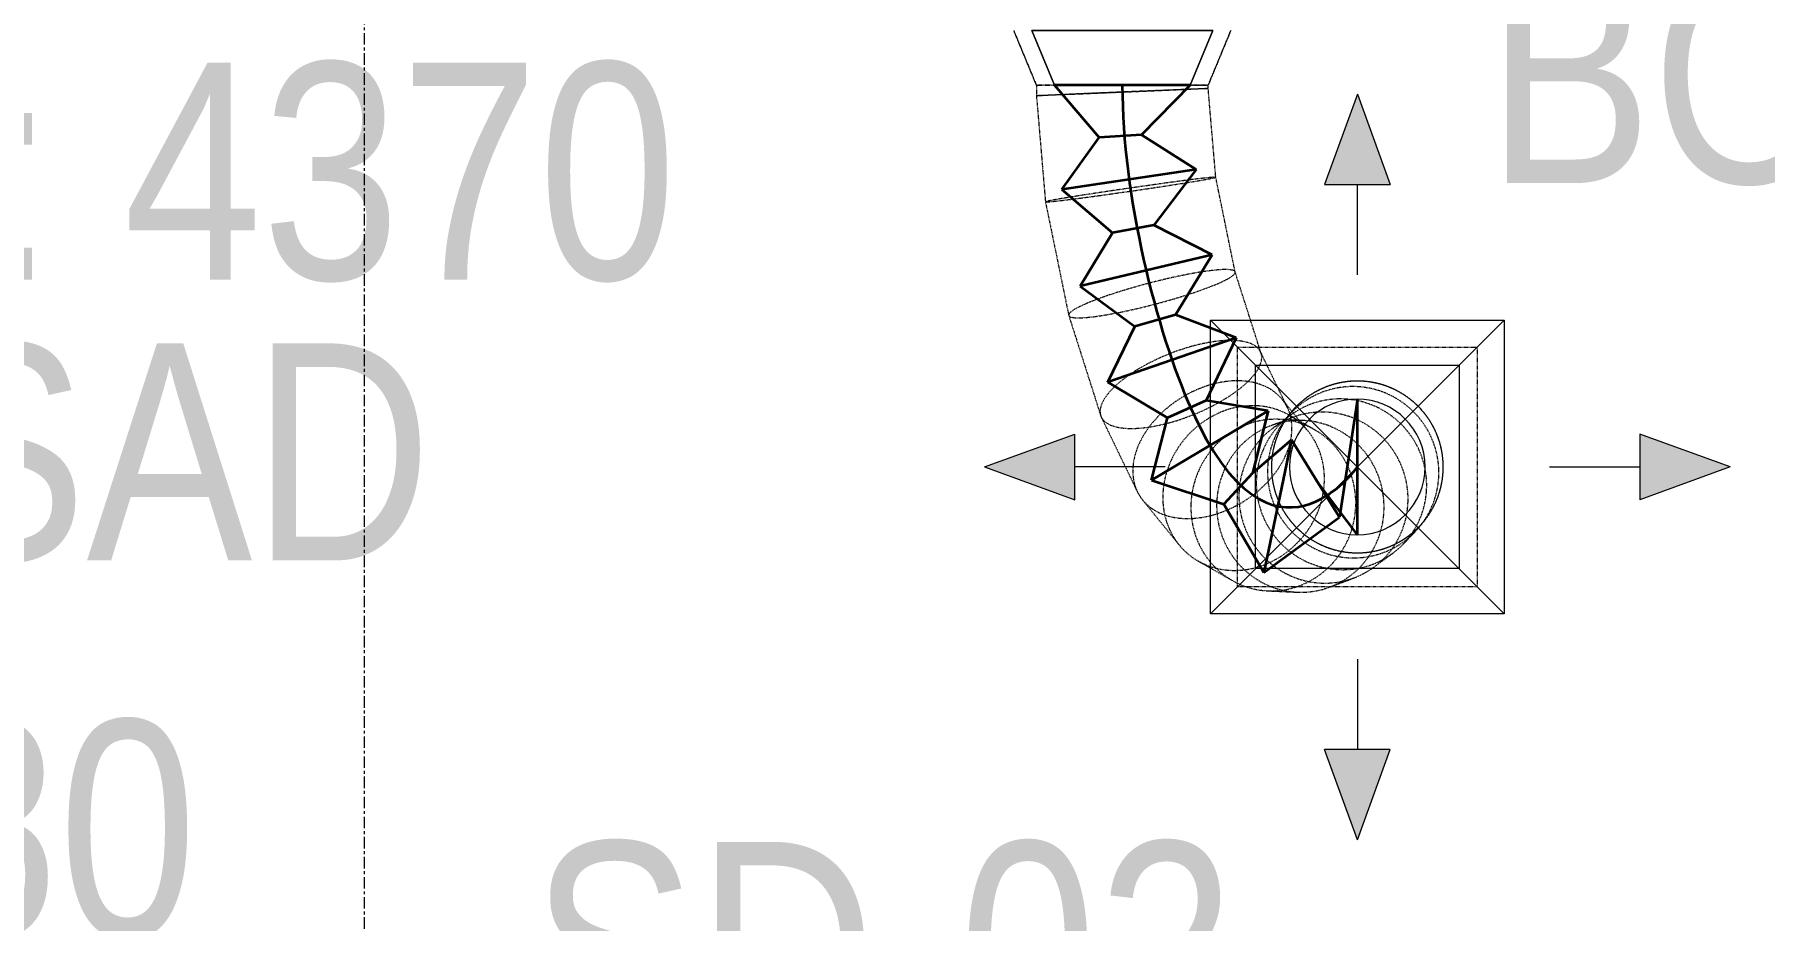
# Model space of a CAD drawing. Header units: inches. Extents: x -83664 to 20107, y -47222 to 19398.
# Drawn here: x -9337 to -7424, y -36338 to -35358 of the extents above; entities that cross this region are included whole.
import ezdxf

# ---------------------------------------------------------------- set-up
doc = ezdxf.new("R2010")
doc.units = ezdxf.units.IN
doc.header["$MEASUREMENT"] = 0
for name, pattern in [('Center', [29.999999, 12, -6, 6, -6]), ('Grid Line', [22.225, 12.7, -3.175, 3.175, -3.175]), ('Hidden 0_50', [1.0584, 0.5292, -0.5292])]:
    doc.linetypes.add(name, pattern=pattern)
for name, color, linetype, lineweight in [('A-DETL-GENF', 7, 'Continuous', 9), ('G-ANNO-TEXT', 7, 'Continuous', 9), ('M-HVAC-CDFF', 7, 'Continuous', 9), ('M-HVAC-DUCT-CNTR', 7, 'Center', 9), ('M-HVAC-DUCT-IDEN', 7, 'Continuous', 18), ('S-GRID', 7, 'Continuous', 9)]:
    doc.layers.add(name, color=color, linetype=linetype, lineweight=lineweight)
doc.layers.add('M-HVAC-DUCT', color=7, linetype='Continuous', lineweight=9, true_color=0xffe97f)
doc.layers.add('M-HVAC-DUCT-PATT', color=7, linetype='Continuous', lineweight=35, true_color=0x007f00)
doc.styles.add('Arial Narrow_21', font='ARIALN.TTF', dxfattribs={"height": 240})

# ---------------------------------------------------------------- blocks, each defined once
blk = doc.blocks.new('GCE-AT-Supply Air Rectangular Diffuser - 225x225-V55-FIRST FLOOR AC CONDITIONING LAYOUT - PART A')
at = {"layer": 'A-DETL-GENF', "true_color": 0xff7f00}
for points in [[(36.4, 312.5), (0, 412.5), (-36.4, 312.5)], [(-312.5, 36.4), (-412.5, 0), (-312.5, -36.4)], [(412.5, 0), (312.5, 36.4), (312.5, -36.4), (338.5, -26.9)], [(36.4, -312.5), (-36.4, -312.5), (0, -412.5)]]:
    blk.add_hatch(color=30, dxfattribs=at).paths.add_polyline_path(points)
at = {"layer": 'A-DETL-GENF', "color": 30, "true_color": 0xff7f00}
for p, q in [((0, 412.5), (-36.4, 312.5)), ((0, 412.5), (36.4, 312.5)), ((-36.4, 312.5), (36.4, 312.5)), ((0, 212.5), (0, 312.5)), ((-162.5, -162.5), (162.5, 162.5)), ((-162.5, 162.5), (162.5, -162.5)), ((-162.5, -162.5), (-162.5, 162.5)), ((-162.5, 162.5), (162.5, 162.5)), ((162.5, 162.5), (162.5, -162.5)), ((-412.5, 0), (-312.5, 36.4)), ((-312.5, -36.4), (-312.5, 36.4)), ((312.5, 36.4), (312.5, -36.4)), ((412.5, 0), (312.5, 36.4)), ((212.5, 0), (312.5, 0)), ((-412.5, 0), (-312.5, -36.4)), ((-212.5, 0), (-312.5, 0)), ((412.5, 0), (312.5, -36.4)), ((162.5, -162.5), (-162.5, -162.5)), ((0, -212.5), (0, -312.5)), ((36.4, -312.5), (-36.4, -312.5)), ((0, -412.5), (-36.4, -312.5)), ((0, -412.5), (36.4, -312.5))]:
    blk.add_line(p, q, dxfattribs=at)
blk = doc.blocks.new('M_Rectangular to Round Transition - Angle - 45 Degree-V57-FIRST FLOOR AC CONDITIONING LAYOUT - PART A')
at = {"layer": 'M-HVAC-DUCT', "color": 30, "true_color": 0xff7f00}
for p, q in [((0, 100), (60.4, 75)), ((60.4, 75), (0, 100)), ((0, 100), (0, -100)), ((0, -100), (0, 100)), ((60.4, 0), (60.4, 75)), ((60.4, 0), (60.4, 75)), ((60.4, -75), (60.4, 0)), ((60.4, -75), (60.4, 0)), ((0, -100), (60.4, -75)), ((60.4, -75), (0, -100))]:
    blk.add_line(p, q, dxfattribs=at)
blk = doc.blocks.new('M_Rectangular to Round Transition - Angle - 45 Degree-V58-FIRST FLOOR AC CONDITIONING LAYOUT - PART A')
at = {"layer": 'M-HVAC-DUCT', "color": 30, "true_color": 0xff7f00}
for p, q in [((143470.2, 62423.3), (143470.2, 62648.3)), ((143470.2, 62648.3), (143695.2, 62648.3)), ((143695.2, 62648.3), (143695.2, 62423.3)), ((143695.2, 62423.3), (143470.2, 62423.3))]:
    blk.add_line(p, q, dxfattribs=at)
for start, end in [(90, 180), (0, 90), (180, 270), (270, 0)]:
    blk.add_arc((143582.7, 62535.8), 75, start, end, dxfattribs=at)
blk = doc.blocks.new('TEMW-SMBZ-HO-BM-HVAC-00002_rvt-1-FIRST FLOOR AC CONDITIONING LAYOUT - PART A')
at = {"layer": 'M-HVAC-DUCT', "color": 30, "linetype": 'Hidden 0_50', "true_color": 0xff7f00}
for p, q in [((143202.7, 63018.4), (143227.7, 62958)), ((143227.7, 62958), (143202.7, 63018.4)), ((143442.7, 63018.4), (143417.7, 62958)), ((143417.7, 62958), (143442.7, 63018.4)), ((143227.7, 62958), (143227.7, 62946.5)), ((143417.7, 62958), (143227.7, 62958)), ((143417.7, 62958), (143227.7, 62958)), ((143227.7, 62958), (143322.7, 62958)), ((143227.7, 62958), (143322.7, 62958)), ((143322.7, 62958), (143417.7, 62958)), ((143322.7, 62958), (143417.7, 62958)), ((143417.7, 62954.5), (143417.7, 62958)), ((143426.1, 62856.2), (143417.7, 62954.5)), ((143227.7, 62946.5), (143237.7, 62829)), ((143447.5, 62751.4), (143426.1, 62856.2)), ((143237.7, 62829), (143263.4, 62703.5)), ((143476.3, 62661.4), (143447.5, 62751.6)), ((143263.5, 62703.3), (143298.8, 62592.7)), ((143450.2, 62668.3), (143715.2, 62668.3)), ((143450.2, 62403.3), (143450.2, 62668.3)), ((143715.2, 62668.3), (143715.2, 62403.3)), ((143505.5, 62601.3), (143475.6, 62663.2)), ((143528.3, 62575.2), (143499.6, 62610.5)), ((143299.5, 62590.9), (143339.3, 62508.5)), ((143511, 62590.5), (143486.9, 62581.4)), ((143508.7, 62593), (143489.4, 62578.7)), ((143523.2, 62587.1), (143496.3, 62588.4)), ((143509.8, 62596), (143497.1, 62582.8)), ((143508.1, 62594.6), (143503.5, 62588.8)), ((143535.3, 62577), (143507.2, 62593.1)), ((143345.1, 62499.3), (143385.5, 62449.7)), ((143652.6, 62471), (143657.3, 62476.9)), ((143633.3, 62450.4), (143646.4, 62463.9)), ((143601.1, 62425.1), (143621.6, 62440.2)), ((143406.6, 62431.8), (143444.3, 62410.2)), ((143715.2, 62403.3), (143450.2, 62403.3)), ((143483.3, 62398.8), (143516.1, 62397.3)), ((143552.5, 62403), (143579.5, 62413.3))]:
    blk.add_line(p, q, dxfattribs=at)
for start, end in [(30.3551, 210.3551), (90, 180), (0, 90), (210.3551, 30.3551), (180, 270), (270, 0)]:
    blk.add_arc((143582.7, 62535.8), 95, start, end, dxfattribs=at)
for points in [[(143227.7, 62946.5), (143227.7, 62946.5), (143229.9, 62946.6), (143239.5, 62947.1), (143254.8, 62947.9), (143274.7, 62948.8), (143297.8, 62949.8), (143322.7, 62950.8), (143347.6, 62951.9), (143370.7, 62952.8), (143390.6, 62953.6), (143405.9, 62954.2), (143415.5, 62954.5), (143417.7, 62954.6), (143417.7, 62954.5)], [(143417.7, 62954.5), (143417.7, 62954.5), (143415.5, 62954.3), (143405.9, 62953.8), (143390.6, 62953.1), (143370.7, 62952.2), (143347.6, 62951.2), (143322.7, 62950.1), (143297.8, 62949.1), (143274.7, 62948.1), (143254.8, 62947.4), (143239.5, 62946.8), (143229.9, 62946.5), (143227.7, 62946.4), (143227.7, 62946.5)], [(143447.5, 62751.4), (143447.3, 62752.4), (143444.8, 62753.9), (143435, 62754.4), (143419.7, 62753), (143400.1, 62749.9), (143377.4, 62745.3), (143353.2, 62739.4), (143329.2, 62732.7), (143307, 62725.7), (143288, 62718.8), (143273.7, 62712.4), (143264.9, 62707.1), (143263.2, 62704.5), (143263.4, 62703.5)], [(143263.4, 62703.5), (143263.6, 62702.4), (143266.1, 62700.9), (143276, 62700.5), (143291.2, 62701.8), (143310.9, 62705), (143333.6, 62709.6), (143357.8, 62715.5), (143381.8, 62722.2), (143404, 62729.2), (143422.9, 62736.1), (143437.3, 62742.4), (143446, 62747.8), (143447.7, 62750.3), (143447.5, 62751.4)], [(143476.5, 62660.9), (143475.6, 62663.9), (143471.9, 62669.2), (143460.6, 62674.4), (143444.2, 62676.3), (143424.1, 62674.8), (143401.4, 62670.1), (143377.8, 62662.5), (143354.8, 62652.4), (143334.1, 62640.6), (143317, 62627.9), (143304.8, 62615.1), (143298.2, 62603.2), (143297.8, 62596.3), (143298.6, 62593.2)], [(143298.6, 62593.2), (143299.5, 62590.1), (143303.2, 62584.9), (143314.5, 62579.7), (143330.9, 62577.8), (143351, 62579.3), (143373.7, 62584), (143397.3, 62591.6), (143420.3, 62601.7), (143441, 62613.5), (143458, 62626.2), (143470.3, 62639), (143476.9, 62650.9), (143477.3, 62657.8), (143476.5, 62660.9)], [(143507.3, 62597), (143505.2, 62602.5), (143499.2, 62612.6), (143484.9, 62623.9), (143466.4, 62630.4), (143444.8, 62631.8), (143421.8, 62627.9), (143398.7, 62619.1), (143377.3, 62605.9), (143358.9, 62589.2), (143344.9, 62570.2), (143336.1, 62550.1), (143333.3, 62530.4), (143335.4, 62518.4), (143337.4, 62512.8)], [(143664.7, 62583.8), (143660.5, 62590.9), (143650.2, 62604.1), (143630.2, 62619.3), (143607, 62628.7), (143582.1, 62631.9), (143557.3, 62628.4), (143534.1, 62618.7), (143514.3, 62603.3), (143499.2, 62583.3), (143489.7, 62560.1), (143486.6, 62535.2), (143490, 62510.3), (143496.5, 62494.9), (143500.7, 62487.8)], [(143646.3, 62563.6), (143642.1, 62570.7), (143631.8, 62584), (143611.9, 62599.2), (143588.8, 62608.8), (143564.1, 62612.1), (143539.4, 62608.9), (143516.5, 62599.4), (143497, 62584.3), (143482, 62564.5), (143472.8, 62541.5), (143469.8, 62516.8), (143473.4, 62492.1), (143479.9, 62476.7), (143484.1, 62469.6)], [(143659.8, 62577.6), (143655.6, 62584.7), (143645.3, 62597.9), (143625.3, 62613.1), (143602.1, 62622.6), (143577.3, 62625.8), (143552.5, 62622.4), (143529.5, 62612.8), (143509.7, 62597.5), (143494.7, 62577.6), (143485.3, 62554.4), (143482.2, 62529.6), (143485.7, 62504.8), (143492.2, 62489.4), (143496.4, 62482.3)], [(143337.4, 62512.8), (143339.5, 62507.2), (143345.5, 62497.2), (143359.8, 62485.9), (143378.3, 62479.4), (143399.9, 62478), (143423, 62481.9), (143446, 62490.7), (143467.4, 62503.9), (143485.8, 62520.6), (143499.8, 62539.6), (143508.6, 62559.7), (143511.4, 62579.4), (143509.3, 62591.4), (143507.3, 62597)], [(143538.8, 62558.2), (143535.7, 62565.1), (143527.6, 62577.8), (143510.5, 62592.4), (143489.9, 62601.5), (143466.9, 62604.6), (143443.3, 62601.4), (143420.7, 62592.1), (143400.5, 62577.4), (143384.1, 62558.3), (143372.7, 62536), (143367, 62512.2), (143367.5, 62488.3), (143371.8, 62473.5), (143375, 62466.7)], [(143570.4, 62540.2), (143566.6, 62547.4), (143557.3, 62560.8), (143538.8, 62576.2), (143516.9, 62586.1), (143493.1, 62589.6), (143469.1, 62586.6), (143446.6, 62577.3), (143426.9, 62562.3), (143411.6, 62542.5), (143404.9, 62527.2), (143402.6, 62519.2)], [(143625.8, 62548.6), (143621.7, 62555.7), (143611.5, 62569), (143591.8, 62584.4), (143568.9, 62594.1), (143544.4, 62597.6), (143519.9, 62594.5), (143497.2, 62585.2), (143477.7, 62570.1), (143462.9, 62550.4), (143453.6, 62527.4), (143450.6, 62502.7), (143454.1, 62477.9), (143460.5, 62462.5), (143464.7, 62455.3)], [(143600, 62538.8), (143596, 62546), (143586.1, 62559.4), (143566.8, 62574.9), (143544.2, 62584.8), (143520, 62588.3), (143495.7, 62585.3), (143473.1, 62576), (143453.7, 62561), (143438.7, 62541.2), (143429.3, 62518.2), (143426, 62493.3), (143429.1, 62468.4), (143435.3, 62452.9), (143439.3, 62445.6)], [(143496.4, 62482.3), (143500.6, 62475.1), (143510.9, 62461.9), (143530.8, 62446.8), (143554.1, 62437.3), (143578.9, 62434.1), (143603.7, 62437.5), (143626.7, 62447.1), (143646.5, 62462.4), (143661.5, 62482.3), (143670.9, 62505.5), (143674, 62530.3), (143670.5, 62555.1), (143664, 62570.4), (143659.8, 62577.6)], [(143500.7, 62487.8), (143504.9, 62480.6), (143515.2, 62467.4), (143535.2, 62452.3), (143558.4, 62442.8), (143583.3, 62439.7), (143608.1, 62443.1), (143631.3, 62452.9), (143651.1, 62468.2), (143666.2, 62488.2), (143675.7, 62511.5), (143678.8, 62536.4), (143675.4, 62561.2), (143668.9, 62576.6), (143664.7, 62583.8)], [(143375, 62466.7), (143378.1, 62459.8), (143386.2, 62447.1), (143403.3, 62432.5), (143423.9, 62423.4), (143446.9, 62420.3), (143470.5, 62423.5), (143493.1, 62432.8), (143513.3, 62447.5), (143529.7, 62466.6), (143541.1, 62488.9), (143546.8, 62512.7), (143546.3, 62536.6), (143541.9, 62551.4), (143538.8, 62558.2)], [(143484.1, 62469.6), (143488.3, 62462.4), (143498.5, 62449.2), (143518.4, 62434), (143541.5, 62424.4), (143566.3, 62421.1), (143590.9, 62424.2), (143613.8, 62433.7), (143633.4, 62448.9), (143648.3, 62468.6), (143657.5, 62491.6), (143660.5, 62516.3), (143657, 62541.1), (143650.4, 62556.5), (143646.3, 62563.6)], [(143409.2, 62447.1), (143412.9, 62439.9), (143422.2, 62426.5), (143440.8, 62411), (143462.7, 62401.2), (143486.4, 62397.6), (143510.4, 62400.6), (143533, 62410), (143552.6, 62425), (143568, 62444.7), (143578, 62467.8), (143582, 62492.6), (143579.7, 62517.5), (143574.1, 62533), (143570.4, 62540.2)], [(143439.3, 62445.6), (143443.4, 62438.4), (143453.2, 62425), (143472.6, 62409.5), (143495.1, 62399.6), (143519.4, 62396.1), (143543.6, 62399.1), (143566.2, 62408.4), (143585.7, 62423.4), (143600.6, 62443.2), (143610.1, 62466.2), (143613.3, 62491.1), (143610.2, 62516), (143604, 62531.5), (143600, 62538.8)], [(143464.7, 62455.3), (143468.8, 62448.1), (143479, 62434.8), (143498.7, 62419.4), (143521.6, 62409.7), (143546.1, 62406.2), (143570.6, 62409.3), (143593.3, 62418.7), (143612.8, 62433.7), (143627.6, 62453.4), (143636.9, 62476.4), (143639.9, 62501.2), (143636.4, 62526), (143630, 62541.4), (143625.8, 62548.6)], [(143402.6, 62519.2), (143400.2, 62511.2), (143397.6, 62494.7), (143399.8, 62469.8), (143405.4, 62454.3), (143409.2, 62447.1)]]:
    blk.add_open_spline(points, degree=3, dxfattribs=at)
for points in [[(143426.1, 62856.2), (143426, 62856.4), (143423.8, 62856.3), (143414.3, 62855.4), (143399.1, 62853.6), (143379.4, 62851), (143356.4, 62847.8), (143331.7, 62844.3), (143307.1, 62840.7), (143284.1, 62837.2), (143264.4, 62834.1), (143249.3, 62831.6), (143239.8, 62829.8), (143237.7, 62829.2), (143237.7, 62829)], [(143237.7, 62829), (143237.7, 62828.8), (143239.9, 62828.9), (143249.5, 62829.8), (143264.6, 62831.6), (143284.4, 62834.2), (143307.4, 62837.4), (143332.1, 62840.9), (143356.7, 62844.5), (143379.7, 62848), (143399.4, 62851.1), (143414.5, 62853.7), (143424, 62855.5), (143426.1, 62856.1), (143426.1, 62856.2)]]:
    blk.add_open_spline(points, degree=3, knots=[0.0005766, 0.0005766, 0.0005766, 0.0005766, 0.0833333, 0.1666667, 0.25, 0.3333333, 0.4166667, 0.5, 0.5833333, 0.6666667, 0.75, 0.8333333, 0.9166667, 1, 1, 1, 1], dxfattribs=at)
at = {"layer": 'M-HVAC-DUCT-CNTR', "color": 30, "linetype": 'Continuous', "lineweight": 35, "true_color": 0xff7f00}
blk.add_open_spline([(143322.7, 62958), (143322.7, 62835.3), (143446.8, 62342.3), (143582.7, 62535.8), (143582.7, 62535.8)], degree=3, knots=[0, 0, 0, 0, 1.20817, 3.995316, 3.995316, 3.995316, 3.995316], dxfattribs=at)
at = {"layer": 'M-HVAC-DUCT-PATT', "color": 30, "true_color": 0xff7f00}
for p, q in [((143247.7, 62958), (143297.3, 62900.2)), ((143397.7, 62958), (143247.7, 62958)), ((143397.7, 62958), (143247.7, 62958)), ((143397.7, 62958), (143343.8, 62903.2)), ((143256, 62842.8), (143297.3, 62900.2)), ((143343.8, 62903.2), (143297.3, 62900.2)), ((143404.3, 62864.9), (143343.8, 62903.2)), ((143404.3, 62864.9), (143256, 62842.8)), ((143404.3, 62864.9), (143256, 62842.8)), ((143404.3, 62864.9), (143357.6, 62803.2)), ((143256, 62842.8), (143311.8, 62794.7)), ((143357.6, 62803.2), (143311.8, 62794.7)), ((143422, 62770.4), (143357.6, 62803.2)), ((143276.1, 62735.9), (143311.8, 62794.7)), ((143422, 62770.4), (143276.1, 62735.9)), ((143422, 62770.4), (143276.1, 62735.9)), ((143422, 62770.4), (143381.4, 62704.2)), ((143276.1, 62735.9), (143336.6, 62691.2)), ((143381.4, 62704.2), (143336.6, 62691.2)), ((143448.5, 62678.5), (143381.4, 62704.2)), ((143306.8, 62629.4), (143336.6, 62691.2)), ((143448.5, 62678.5), (143306.8, 62629.4)), ((143448.5, 62678.5), (143306.8, 62629.4)), ((143448.5, 62678.5), (143415.3, 62609.2)), ((143306.8, 62629.4), (143372.7, 62590.3)), ((143415.3, 62609.2), (143372.7, 62590.3)), ((143484, 62597.9), (143415.3, 62609.2)), ((143582.7, 62610.8), (143563.1, 62480.2)), ((143582.7, 62460.8), (143582.7, 62610.8)), ((143484, 62597.9), (143355.1, 62521.2)), ((143484, 62597.9), (143355.1, 62521.2)), ((143355.1, 62521.2), (143372.7, 62590.3)), ((143484, 62597.9), (143466.6, 62528.9)), ((143509.9, 62565.9), (143466.6, 62528.9)), ((143509.9, 62565.9), (143479.4, 62419)), ((143509.9, 62565.9), (143479.4, 62419)), ((143509.9, 62565.9), (143538.4, 62519.7)), ((143355.1, 62521.2), (143434.9, 62494.8)), ((143466.6, 62528.9), (143434.9, 62494.8)), ((143582.7, 62460.8), (143538.4, 62519.7)), ((143538.4, 62519.7), (143563.1, 62480.2)), ((143479.4, 62419), (143434.9, 62494.8)), ((143479.4, 62419), (143563.1, 62480.2))]:
    blk.add_line(p, q, dxfattribs=at)
at = {"layer": 'M-HVAC-CDFF', "color": 6, "linetype": 'Hidden 0_50', "lineweight": 9, "true_color": 0xff00ff}
blk.add_blockref('GCE-AT-Supply Air Rectangular Diffuser - 225x225-V55-FIRST FLOOR AC CONDITIONING LAYOUT - PART A', (143582.7, 62535.8), dxfattribs=at)
at = {"layer": 'M-HVAC-DUCT', "color": 6, "linetype": 'Hidden 0_50', "lineweight": 9, "true_color": 0xff00ff, "rotation": 270}
blk.add_blockref('M_Rectangular to Round Transition - Angle - 45 Degree-V57-FIRST FLOOR AC CONDITIONING LAYOUT - PART A', (143322.7, 63018.4), dxfattribs=at)
at = {"layer": 'M-HVAC-DUCT', "color": 6, "linetype": 'Hidden 0_50', "lineweight": 9, "true_color": 0xff00ff}
blk.add_blockref('M_Rectangular to Round Transition - Angle - 45 Degree-V58-FIRST FLOOR AC CONDITIONING LAYOUT - PART A', (0, 0), dxfattribs=at)
blk = doc.blocks.new('TEMW-SMBZ-HO-BM-HVAC-00002_rvt-2-FIRST FLOOR AC CONDITIONING LAYOUT - PART A')
at = {"layer": 'M-HVAC-DUCT', "color": 30, "linetype": 'Hidden 0_50', "true_color": 0xff7f00}
for p, q in [((143202.7, 63018.4), (143227.7, 62958)), ((143227.7, 62958), (143202.7, 63018.4)), ((143442.7, 63018.4), (143417.7, 62958)), ((143417.7, 62958), (143442.7, 63018.4)), ((143227.7, 62958), (143227.7, 62946.5)), ((143417.7, 62958), (143227.7, 62958)), ((143417.7, 62958), (143227.7, 62958)), ((143227.7, 62958), (143322.7, 62958)), ((143227.7, 62958), (143322.7, 62958)), ((143322.7, 62958), (143417.7, 62958)), ((143322.7, 62958), (143417.7, 62958)), ((143417.7, 62954.5), (143417.7, 62958)), ((143426.1, 62856.2), (143417.7, 62954.5)), ((143227.7, 62946.5), (143237.7, 62829)), ((143447.5, 62751.4), (143426.1, 62856.2)), ((143237.7, 62829), (143263.4, 62703.5)), ((143476.3, 62661.4), (143447.5, 62751.6)), ((143263.5, 62703.3), (143298.8, 62592.7)), ((143450.2, 62668.3), (143715.2, 62668.3)), ((143450.2, 62403.3), (143450.2, 62668.3)), ((143715.2, 62668.3), (143715.2, 62403.3)), ((143505.5, 62601.3), (143475.6, 62663.2)), ((143528.3, 62575.2), (143499.6, 62610.5)), ((143299.5, 62590.9), (143339.3, 62508.5)), ((143511, 62590.5), (143486.9, 62581.4)), ((143508.7, 62593), (143489.4, 62578.7)), ((143523.2, 62587.1), (143496.3, 62588.4)), ((143509.8, 62596), (143497.1, 62582.8)), ((143508.1, 62594.6), (143503.5, 62588.8)), ((143535.3, 62577), (143507.2, 62593.1)), ((143345.1, 62499.3), (143385.5, 62449.7)), ((143652.6, 62471), (143657.3, 62476.9)), ((143633.3, 62450.4), (143646.4, 62463.9)), ((143601.1, 62425.1), (143621.6, 62440.2)), ((143406.6, 62431.8), (143444.3, 62410.2)), ((143715.2, 62403.3), (143450.2, 62403.3)), ((143483.3, 62398.8), (143516.1, 62397.3)), ((143552.5, 62403), (143579.5, 62413.3))]:
    blk.add_line(p, q, dxfattribs=at)
for start, end in [(30.3551, 210.3551), (90, 180), (0, 90), (210.3551, 30.3551), (180, 270), (270, 0)]:
    blk.add_arc((143582.7, 62535.8), 95, start, end, dxfattribs=at)
for points in [[(143227.7, 62946.5), (143227.7, 62946.5), (143229.9, 62946.6), (143239.5, 62947.1), (143254.8, 62947.9), (143274.7, 62948.8), (143297.8, 62949.8), (143322.7, 62950.8), (143347.6, 62951.9), (143370.7, 62952.8), (143390.6, 62953.6), (143405.9, 62954.2), (143415.5, 62954.5), (143417.7, 62954.6), (143417.7, 62954.5)], [(143417.7, 62954.5), (143417.7, 62954.5), (143415.5, 62954.3), (143405.9, 62953.8), (143390.6, 62953.1), (143370.7, 62952.2), (143347.6, 62951.2), (143322.7, 62950.1), (143297.8, 62949.1), (143274.7, 62948.1), (143254.8, 62947.4), (143239.5, 62946.8), (143229.9, 62946.5), (143227.7, 62946.4), (143227.7, 62946.5)], [(143447.5, 62751.4), (143447.3, 62752.4), (143444.8, 62753.9), (143435, 62754.4), (143419.7, 62753), (143400.1, 62749.9), (143377.4, 62745.3), (143353.2, 62739.4), (143329.2, 62732.7), (143307, 62725.7), (143288, 62718.8), (143273.7, 62712.4), (143264.9, 62707.1), (143263.2, 62704.5), (143263.4, 62703.5)], [(143263.4, 62703.5), (143263.6, 62702.4), (143266.1, 62700.9), (143276, 62700.5), (143291.2, 62701.8), (143310.9, 62705), (143333.6, 62709.6), (143357.8, 62715.5), (143381.8, 62722.2), (143404, 62729.2), (143422.9, 62736.1), (143437.3, 62742.4), (143446, 62747.8), (143447.7, 62750.3), (143447.5, 62751.4)], [(143476.5, 62660.9), (143475.6, 62663.9), (143471.9, 62669.2), (143460.6, 62674.4), (143444.2, 62676.3), (143424.1, 62674.8), (143401.4, 62670.1), (143377.8, 62662.5), (143354.8, 62652.4), (143334.1, 62640.6), (143317, 62627.9), (143304.8, 62615.1), (143298.2, 62603.2), (143297.8, 62596.3), (143298.6, 62593.2)], [(143298.6, 62593.2), (143299.5, 62590.1), (143303.2, 62584.9), (143314.5, 62579.7), (143330.9, 62577.8), (143351, 62579.3), (143373.7, 62584), (143397.3, 62591.6), (143420.3, 62601.7), (143441, 62613.5), (143458, 62626.2), (143470.3, 62639), (143476.9, 62650.9), (143477.3, 62657.8), (143476.5, 62660.9)], [(143507.3, 62597), (143505.2, 62602.5), (143499.2, 62612.6), (143484.9, 62623.9), (143466.4, 62630.4), (143444.8, 62631.8), (143421.8, 62627.9), (143398.7, 62619.1), (143377.3, 62605.9), (143358.9, 62589.2), (143344.9, 62570.2), (143336.1, 62550.1), (143333.3, 62530.4), (143335.4, 62518.4), (143337.4, 62512.8)], [(143664.7, 62583.8), (143660.5, 62590.9), (143650.2, 62604.1), (143630.2, 62619.3), (143607, 62628.7), (143582.1, 62631.9), (143557.3, 62628.4), (143534.1, 62618.7), (143514.3, 62603.3), (143499.2, 62583.3), (143489.7, 62560.1), (143486.6, 62535.2), (143490, 62510.3), (143496.5, 62494.9), (143500.7, 62487.8)], [(143646.3, 62563.6), (143642.1, 62570.7), (143631.8, 62584), (143611.9, 62599.2), (143588.8, 62608.8), (143564.1, 62612.1), (143539.4, 62608.9), (143516.5, 62599.4), (143497, 62584.3), (143482, 62564.5), (143472.8, 62541.5), (143469.8, 62516.8), (143473.4, 62492.1), (143479.9, 62476.7), (143484.1, 62469.6)], [(143659.8, 62577.6), (143655.6, 62584.7), (143645.3, 62597.9), (143625.3, 62613.1), (143602.1, 62622.6), (143577.3, 62625.8), (143552.5, 62622.4), (143529.5, 62612.8), (143509.7, 62597.5), (143494.7, 62577.6), (143485.3, 62554.4), (143482.2, 62529.6), (143485.7, 62504.8), (143492.2, 62489.4), (143496.4, 62482.3)], [(143337.4, 62512.8), (143339.5, 62507.2), (143345.5, 62497.2), (143359.8, 62485.9), (143378.3, 62479.4), (143399.9, 62478), (143423, 62481.9), (143446, 62490.7), (143467.4, 62503.9), (143485.8, 62520.6), (143499.8, 62539.6), (143508.6, 62559.7), (143511.4, 62579.4), (143509.3, 62591.4), (143507.3, 62597)], [(143538.8, 62558.2), (143535.7, 62565.1), (143527.6, 62577.8), (143510.5, 62592.4), (143489.9, 62601.5), (143466.9, 62604.6), (143443.3, 62601.4), (143420.7, 62592.1), (143400.5, 62577.4), (143384.1, 62558.3), (143372.7, 62536), (143367, 62512.2), (143367.5, 62488.3), (143371.8, 62473.5), (143375, 62466.7)], [(143570.4, 62540.2), (143566.6, 62547.4), (143557.3, 62560.8), (143538.8, 62576.2), (143516.9, 62586.1), (143493.1, 62589.6), (143469.1, 62586.6), (143446.6, 62577.3), (143426.9, 62562.3), (143411.6, 62542.5), (143404.9, 62527.2), (143402.6, 62519.2)], [(143625.8, 62548.6), (143621.7, 62555.7), (143611.5, 62569), (143591.8, 62584.4), (143568.9, 62594.1), (143544.4, 62597.6), (143519.9, 62594.5), (143497.2, 62585.2), (143477.7, 62570.1), (143462.9, 62550.4), (143453.6, 62527.4), (143450.6, 62502.7), (143454.1, 62477.9), (143460.5, 62462.5), (143464.7, 62455.3)], [(143600, 62538.8), (143596, 62546), (143586.1, 62559.4), (143566.8, 62574.9), (143544.2, 62584.8), (143520, 62588.3), (143495.7, 62585.3), (143473.1, 62576), (143453.7, 62561), (143438.7, 62541.2), (143429.3, 62518.2), (143426, 62493.3), (143429.1, 62468.4), (143435.3, 62452.9), (143439.3, 62445.6)], [(143496.4, 62482.3), (143500.6, 62475.1), (143510.9, 62461.9), (143530.8, 62446.8), (143554.1, 62437.3), (143578.9, 62434.1), (143603.7, 62437.5), (143626.7, 62447.1), (143646.5, 62462.4), (143661.5, 62482.3), (143670.9, 62505.5), (143674, 62530.3), (143670.5, 62555.1), (143664, 62570.4), (143659.8, 62577.6)], [(143500.7, 62487.8), (143504.9, 62480.6), (143515.2, 62467.4), (143535.2, 62452.3), (143558.4, 62442.8), (143583.3, 62439.7), (143608.1, 62443.1), (143631.3, 62452.9), (143651.1, 62468.2), (143666.2, 62488.2), (143675.7, 62511.5), (143678.8, 62536.4), (143675.4, 62561.2), (143668.9, 62576.6), (143664.7, 62583.8)], [(143375, 62466.7), (143378.1, 62459.8), (143386.2, 62447.1), (143403.3, 62432.5), (143423.9, 62423.4), (143446.9, 62420.3), (143470.5, 62423.5), (143493.1, 62432.8), (143513.3, 62447.5), (143529.7, 62466.6), (143541.1, 62488.9), (143546.8, 62512.7), (143546.3, 62536.6), (143541.9, 62551.4), (143538.8, 62558.2)], [(143484.1, 62469.6), (143488.3, 62462.4), (143498.5, 62449.2), (143518.4, 62434), (143541.5, 62424.4), (143566.3, 62421.1), (143590.9, 62424.2), (143613.8, 62433.7), (143633.4, 62448.9), (143648.3, 62468.6), (143657.5, 62491.6), (143660.5, 62516.3), (143657, 62541.1), (143650.4, 62556.5), (143646.3, 62563.6)], [(143409.2, 62447.1), (143412.9, 62439.9), (143422.2, 62426.5), (143440.8, 62411), (143462.7, 62401.2), (143486.4, 62397.6), (143510.4, 62400.6), (143533, 62410), (143552.6, 62425), (143568, 62444.7), (143578, 62467.8), (143582, 62492.6), (143579.7, 62517.5), (143574.1, 62533), (143570.4, 62540.2)], [(143439.3, 62445.6), (143443.4, 62438.4), (143453.2, 62425), (143472.6, 62409.5), (143495.1, 62399.6), (143519.4, 62396.1), (143543.6, 62399.1), (143566.2, 62408.4), (143585.7, 62423.4), (143600.6, 62443.2), (143610.1, 62466.2), (143613.3, 62491.1), (143610.2, 62516), (143604, 62531.5), (143600, 62538.8)], [(143464.7, 62455.3), (143468.8, 62448.1), (143479, 62434.8), (143498.7, 62419.4), (143521.6, 62409.7), (143546.1, 62406.2), (143570.6, 62409.3), (143593.3, 62418.7), (143612.8, 62433.7), (143627.6, 62453.4), (143636.9, 62476.4), (143639.9, 62501.2), (143636.4, 62526), (143630, 62541.4), (143625.8, 62548.6)], [(143402.6, 62519.2), (143400.2, 62511.2), (143397.6, 62494.7), (143399.8, 62469.8), (143405.4, 62454.3), (143409.2, 62447.1)]]:
    blk.add_open_spline(points, degree=3, dxfattribs=at)
for points in [[(143426.1, 62856.2), (143426, 62856.4), (143423.8, 62856.3), (143414.3, 62855.4), (143399.1, 62853.6), (143379.4, 62851), (143356.4, 62847.8), (143331.7, 62844.3), (143307.1, 62840.7), (143284.1, 62837.2), (143264.4, 62834.1), (143249.3, 62831.6), (143239.8, 62829.8), (143237.7, 62829.2), (143237.7, 62829)], [(143237.7, 62829), (143237.7, 62828.8), (143239.9, 62828.9), (143249.5, 62829.8), (143264.6, 62831.6), (143284.4, 62834.2), (143307.4, 62837.4), (143332.1, 62840.9), (143356.7, 62844.5), (143379.7, 62848), (143399.4, 62851.1), (143414.5, 62853.7), (143424, 62855.5), (143426.1, 62856.1), (143426.1, 62856.2)]]:
    blk.add_open_spline(points, degree=3, knots=[0.0005766, 0.0005766, 0.0005766, 0.0005766, 0.0833333, 0.1666667, 0.25, 0.3333333, 0.4166667, 0.5, 0.5833333, 0.6666667, 0.75, 0.8333333, 0.9166667, 1, 1, 1, 1], dxfattribs=at)
at = {"layer": 'M-HVAC-DUCT-CNTR', "color": 30, "linetype": 'Continuous', "lineweight": 35, "true_color": 0xff7f00}
blk.add_open_spline([(143322.7, 62958), (143322.7, 62835.3), (143446.8, 62342.3), (143582.7, 62535.8), (143582.7, 62535.8)], degree=3, knots=[0, 0, 0, 0, 1.20817, 3.995316, 3.995316, 3.995316, 3.995316], dxfattribs=at)
at = {"layer": 'M-HVAC-DUCT-PATT', "color": 30, "true_color": 0xff7f00}
for p, q in [((143247.7, 62958), (143297.3, 62900.2)), ((143397.7, 62958), (143247.7, 62958)), ((143397.7, 62958), (143247.7, 62958)), ((143397.7, 62958), (143343.8, 62903.2)), ((143256, 62842.8), (143297.3, 62900.2)), ((143343.8, 62903.2), (143297.3, 62900.2)), ((143404.3, 62864.9), (143343.8, 62903.2)), ((143404.3, 62864.9), (143256, 62842.8)), ((143404.3, 62864.9), (143256, 62842.8)), ((143404.3, 62864.9), (143357.6, 62803.2)), ((143256, 62842.8), (143311.8, 62794.7)), ((143357.6, 62803.2), (143311.8, 62794.7)), ((143422, 62770.4), (143357.6, 62803.2)), ((143276.1, 62735.9), (143311.8, 62794.7)), ((143422, 62770.4), (143276.1, 62735.9)), ((143422, 62770.4), (143276.1, 62735.9)), ((143422, 62770.4), (143381.4, 62704.2)), ((143276.1, 62735.9), (143336.6, 62691.2)), ((143381.4, 62704.2), (143336.6, 62691.2)), ((143448.5, 62678.5), (143381.4, 62704.2)), ((143306.8, 62629.4), (143336.6, 62691.2)), ((143448.5, 62678.5), (143306.8, 62629.4)), ((143448.5, 62678.5), (143306.8, 62629.4)), ((143448.5, 62678.5), (143415.3, 62609.2)), ((143306.8, 62629.4), (143372.7, 62590.3)), ((143415.3, 62609.2), (143372.7, 62590.3)), ((143484, 62597.9), (143415.3, 62609.2)), ((143582.7, 62610.8), (143563.1, 62480.2)), ((143582.7, 62460.8), (143582.7, 62610.8)), ((143484, 62597.9), (143355.1, 62521.2)), ((143484, 62597.9), (143355.1, 62521.2)), ((143355.1, 62521.2), (143372.7, 62590.3)), ((143484, 62597.9), (143466.6, 62528.9)), ((143509.9, 62565.9), (143466.6, 62528.9)), ((143509.9, 62565.9), (143479.4, 62419)), ((143509.9, 62565.9), (143479.4, 62419)), ((143509.9, 62565.9), (143538.4, 62519.7)), ((143355.1, 62521.2), (143434.9, 62494.8)), ((143466.6, 62528.9), (143434.9, 62494.8)), ((143582.7, 62460.8), (143538.4, 62519.7)), ((143538.4, 62519.7), (143563.1, 62480.2)), ((143479.4, 62419), (143434.9, 62494.8)), ((143479.4, 62419), (143563.1, 62480.2))]:
    blk.add_line(p, q, dxfattribs=at)
at = {"layer": 'M-HVAC-CDFF', "color": 6, "linetype": 'Hidden 0_50', "lineweight": 9, "true_color": 0xff00ff}
blk.add_blockref('GCE-AT-Supply Air Rectangular Diffuser - 225x225-V55-FIRST FLOOR AC CONDITIONING LAYOUT - PART A', (143582.7, 62535.8), dxfattribs=at)
at = {"layer": 'M-HVAC-DUCT', "color": 6, "linetype": 'Hidden 0_50', "lineweight": 9, "true_color": 0xff00ff, "rotation": 270}
blk.add_blockref('M_Rectangular to Round Transition - Angle - 45 Degree-V57-FIRST FLOOR AC CONDITIONING LAYOUT - PART A', (143322.7, 63018.4), dxfattribs=at)
at = {"layer": 'M-HVAC-DUCT', "color": 6, "linetype": 'Hidden 0_50', "lineweight": 9, "true_color": 0xff00ff}
blk.add_blockref('M_Rectangular to Round Transition - Angle - 45 Degree-V58-FIRST FLOOR AC CONDITIONING LAYOUT - PART A', (0, 0), dxfattribs=at)

msp = doc.modelspace()

# ---------------------------------------------------------------- linework, layer by layer
at = {"layer": 'S-GRID', "color": 254, "linetype": 'Grid Line', "true_color": 0xdcdcdc}
msp.add_line((-8972.3, -44103.7), (-8972.3, 15149.1), dxfattribs=at)

# ---------------------------------------------------------------- block references
at = {"lineweight": 5}
for name in ['TEMW-SMBZ-HO-BM-HVAC-00002_rvt-1-FIRST FLOOR AC CONDITIONING LAYOUT - PART A', 'TEMW-SMBZ-HO-BM-HVAC-00002_rvt-2-FIRST FLOOR AC CONDITIONING LAYOUT - PART A']:
    msp.add_blockref(name, (-151456.7, -98372.2), dxfattribs=at)

# ---------------------------------------------------------------- texts
at = {"layer": 'G-ANNO-TEXT', "insert": (-8788.1, -36251.1), "char_height": 240, "width": 986.076, "attachment_point": 1, "style": 'Arial Narrow_21'}
msp.add_mtext('SD-02', dxfattribs=at)
at = {"layer": 'M-HVAC-DUCT-IDEN', "lineweight": 9, "char_height": 240, "attachment_point": 1, "style": 'Arial Narrow_21'}
for s, insert, width in [('BOD : 3710', (-7731, -35282.4), 1803.797), ('BOD : 4370', (-10063.6, -35389.1), 1803.797), ('300x200 SAD', (-10594.2, -35699.7), 2128.48), ('BOD : 3680', (-10594.2, -36116.4), 1803.797)]:
    msp.add_mtext(s, dxfattribs=dict(at, insert=insert, width=width))

doc.saveas('drawing.dxf')
